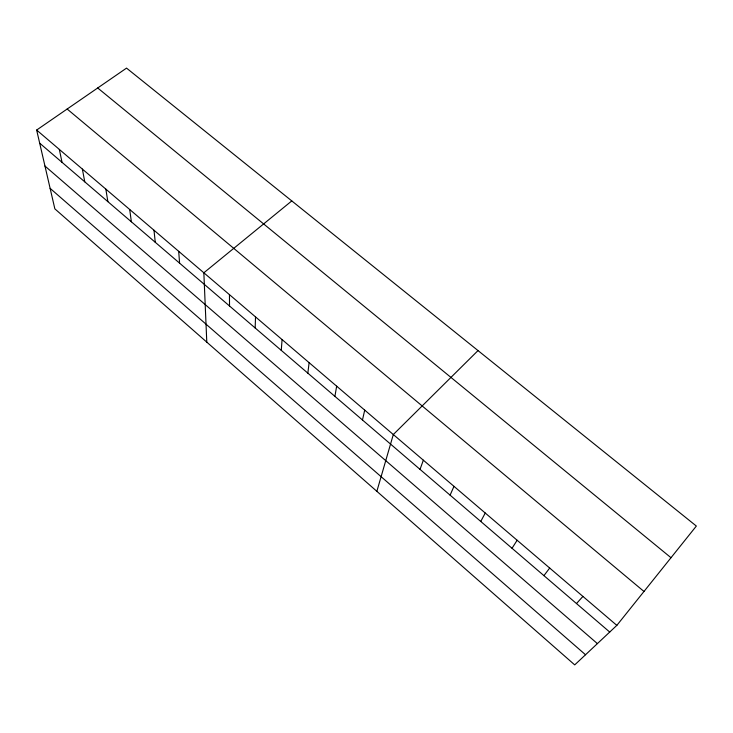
<?xml version="1.0" encoding="UTF-8"?>
<svg xmlns="http://www.w3.org/2000/svg" width="733" height="733" viewBox="0 0 733 733"><rect width="100%" height="100%" fill="white"/><g stroke="black" fill="none" stroke-linecap="round" stroke-linejoin="round"><path stroke-width="1.1" d="M255.166 327.981L255.524 316.913M281.27 350.365L282.077 339.571M307.842 373.152L309.115 362.661M334.908 396.37L336.658 386.172M362.469 420.009L364.713 410.132M376.863 491.321L393.309 434.541L478.017 350.585M420.027 469.377L423.353 460.187M450.089 495.16L453.984 486.345M480.756 521.456L485.246 513.027M512.028 548.275L517.131 540.258M543.932 575.634L549.686 568.048M616.838 625.377L696.35 526.047L126.534 68.114L36.65 130.043L54.856 208.859L574.718 664.886L616.838 625.377L36.65 130.043M576.486 603.561L582.918 596.415M291.789 200.915L203.847 272.795L206.788 342.137M97.709 87.978L670.997 557.712M67.152 109.025L643.986 591.467M39.683 143.164L609.719 632.057M44.96 166.043L597.395 643.611M50.11 188.344L585.53 654.752M59.327 149.404L62.03 162.332M82.38 169.094L84.753 181.821M105.836 189.114L107.861 201.639M129.704 209.491L131.363 221.797M153.985 230.226L155.268 242.302M178.696 251.318L179.594 263.156M229.456 294.657L229.53 305.991"/></g></svg>
